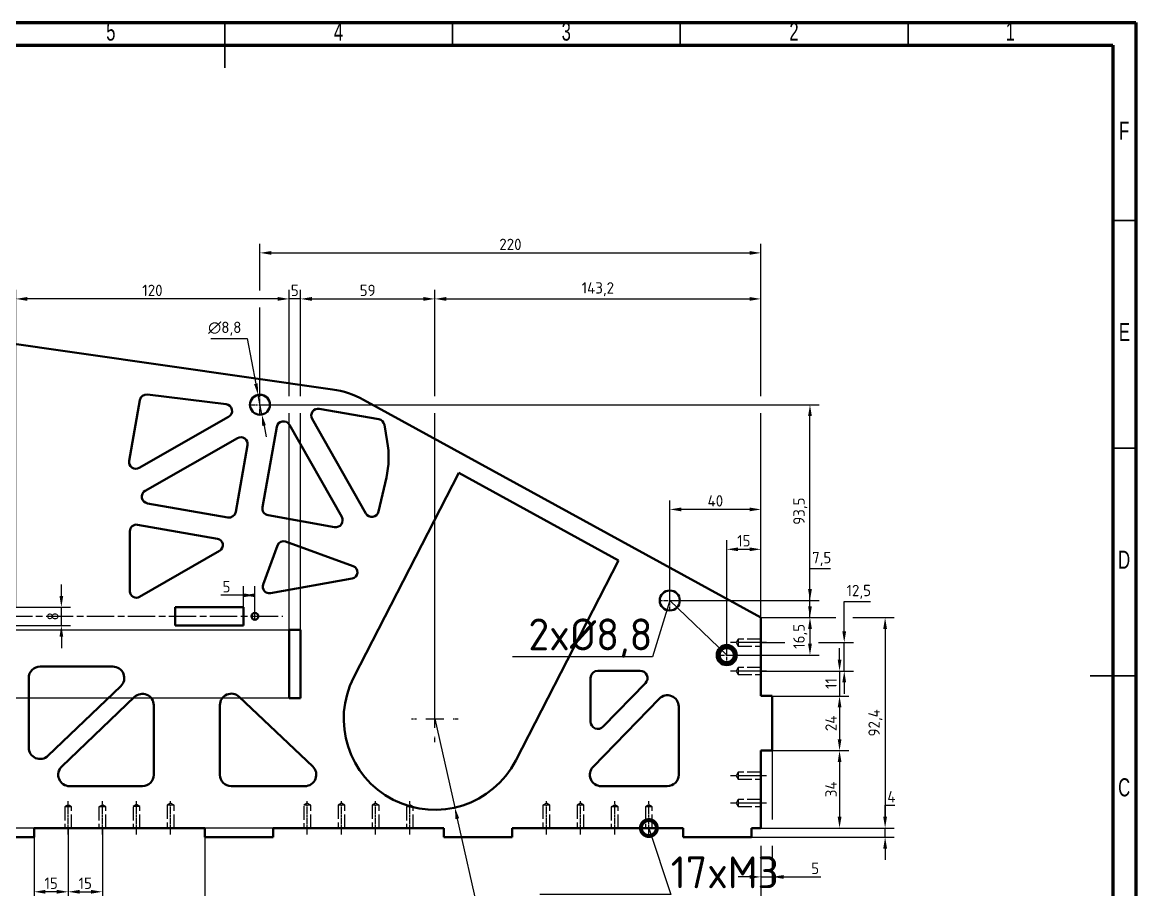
# Model space of a CAD drawing. Header units: millimetres. Extents: x -1615 to 4166, y 5 to 3174.
# Drawn here: x 1154.9 to 1399.4, y 101.5 to 292 of the extents above; entities that cross this region are included whole.
import ezdxf
from ezdxf import colors
from ezdxf.entities.mleader import LeaderData, LeaderLine
from ezdxf.math import Vec2, Vec3

# ---------------------------------------------------------------- set-up
doc = ezdxf.new("R2010")
doc.units = ezdxf.units.MM
doc.header["$LTSCALE"] = 0.25
doc.header["$PDSIZE"] = -1
for name, pattern in [('ACAD_ISO02W100', [15, 12, -3]), ('ACAD_ISO08W100', [36, 24, -3, 6, -3]), ('CENTER2', [1.125, 0.75, -0.125, 0.125, -0.125])]:
    doc.linetypes.add(name, pattern=pattern)
doc.layers.get('0').update_dxf_attribs({"lineweight": 50})
for name, color, linetype, lineweight in [('duong tam', 2, 'ACAD_ISO08W100', 25), ('kich thuoc', 1, 'Continuous', 25), ('Net dam', 7, 'Continuous', 50), ('netdut', 6, 'ACAD_ISO02W100', 25)]:
    doc.layers.add(name, color=color, linetype=linetype, lineweight=lineweight)
doc.styles.add('SLDTEXTSTYLE0', font='TXT', dxfattribs={"width": 0.686449})
doc.styles.get("Standard").update_dxf_attribs({"font": ''})
doc.styles.add('tieng viet', font='')
doc.styles.get('Standard').set_extended_font_data('TCVN 7284')
doc.styles.get('tieng viet').set_extended_font_data('TCVN 7284')
doc.dimstyles.new('Ratio 2', dxfattribs={"dimtxt": 2.5, "dimasz": 2.5, "dimexe": 2, "dimexo": 0, "dimtad": 1, "dimtoh": 1, "dimdec": 1, "dimlfac": 2, "dimzin": 9, "dimtxsty": 'Standard', "dimcen": 2.5, "dimazin": 2, "dimtfac": 1, "dimtdec": 1, "dimtmove": 0, "dimatfit": 3, "dimfxl": 1, "dimtzin": 1, "dimarcsym": 0})
doc.dimstyles.new('Ratio 2$3', dxfattribs={"dimtxt": 2.5, "dimasz": 2.5, "dimexe": 2, "dimexo": 0, "dimtad": 1, "dimtoh": 1, "dimdec": 1, "dimlfac": 2, "dimzin": 9, "dimtxsty": 'Standard', "dimcen": 2.5, "dimazin": 2, "dimtfac": 1, "dimtdec": 1, "dimtmove": 0, "dimatfit": 3, "dimfxl": 1, "dimtzin": 1, "dimarcsym": 0})

# ---------------------------------------------------------------- blocks, each defined once
blk = doc.blocks.new('*D146')
at = {"layer": 'Defpoints', "color": 0, "transparency": 16777216}
for p in [(1317.08, 115.04), (1074.55, 107.04), (1317.08, 82.04)]:
    blk.add_point(p, dxfattribs=at)
at = {"layer": 'kich thuoc', "color": 0, "lineweight": -2, "transparency": 16777216}
for p, q in [((1317.08, 111.17), (1317.08, 80.04)), ((1074.55, 107.04), (1074.55, 80.04)), ((1077.05, 82.04), (1314.58, 82.04))]:
    blk.add_line(p, q, dxfattribs=at)
at = {"layer": 'kich thuoc', "color": 0, "transparency": 16777216}
for points in [[(1077.05, 82.46), (1077.05, 81.63), (1074.55, 82.04)], [(1314.58, 82.46), (1314.58, 81.63), (1317.08, 82.04)]]:
    blk.add_solid(points, dxfattribs=at)
at = {"layer": 'kich thuoc', "color": 0, "transparency": 16777216, "insert": (1195.81, 84.17), "char_height": 2.5, "attachment_point": 5}
blk.add_mtext('485,1', dxfattribs=at)
blk = doc.blocks.new('*D151')
at = {"layer": 'Defpoints', "color": 0, "transparency": 16777216}
for p in [(1142.48, 113.54), (1157.48, 113.54), (1157.48, 92.25)]:
    blk.add_point(p, dxfattribs=at)
at = {"layer": 'kich thuoc', "color": 0, "lineweight": -2, "transparency": 16777216}
for p, q in [((1142.48, 113.54), (1142.48, 90.25)), ((1157.48, 113.54), (1157.48, 90.25)), ((1144.98, 92.25), (1154.98, 92.25))]:
    blk.add_line(p, q, dxfattribs=at)
at = {"layer": 'kich thuoc', "color": 0, "transparency": 16777216}
for points in [[(1144.98, 92.67), (1144.98, 91.84), (1142.48, 92.25)], [(1154.98, 92.67), (1154.98, 91.84), (1157.48, 92.25)]]:
    blk.add_solid(points, dxfattribs=at)
at = {"layer": 'kich thuoc', "color": 0, "transparency": 16777216, "insert": (1149.98, 94.13), "char_height": 2.5, "attachment_point": 5}
blk.add_mtext('30', dxfattribs=at)
blk = doc.blocks.new('*D152')
at = {"layer": 'Defpoints', "color": 0, "transparency": 16777216}
for p in [(1157.48, 113.54), (1194.98, 113.54), (1194.98, 92.25)]:
    blk.add_point(p, dxfattribs=at)
at = {"layer": 'kich thuoc', "color": 0, "lineweight": -2, "transparency": 16777216}
for p, q in [((1157.48, 113.54), (1157.48, 90.25)), ((1194.98, 113.54), (1194.98, 90.25)), ((1159.98, 92.25), (1192.48, 92.25))]:
    blk.add_line(p, q, dxfattribs=at)
at = {"layer": 'kich thuoc', "color": 0, "transparency": 16777216}
for points in [[(1159.98, 92.67), (1159.98, 91.84), (1157.48, 92.25)], [(1192.48, 92.67), (1192.48, 91.84), (1194.98, 92.25)]]:
    blk.add_solid(points, dxfattribs=at)
at = {"layer": 'kich thuoc', "color": 0, "transparency": 16777216, "insert": (1176.23, 94.13), "char_height": 2.5, "attachment_point": 5}
blk.add_mtext('75', dxfattribs=at)
blk = doc.blocks.new('*D153')
at = {"layer": 'Defpoints', "color": 0, "transparency": 16777216}
for p in [(1317.08, 161.26), (1317.08, 115.04), (1344.35, 115.04)]:
    blk.add_point(p, dxfattribs=at)
at = {"layer": 'kich thuoc', "color": 0, "lineweight": -2, "transparency": 16777216}
for p, q in [((1317.08, 161.26), (1333.5, 161.26)), ((1337.25, 161.26), (1346.35, 161.26)), ((1344.35, 158.76), (1344.35, 117.54)), ((1317.08, 115.04), (1346.35, 115.04))]:
    blk.add_line(p, q, dxfattribs=at)
at = {"layer": 'kich thuoc', "color": 0, "transparency": 16777216}
for points in [[(1343.94, 158.76), (1344.77, 158.76), (1344.35, 161.26)], [(1343.94, 117.54), (1344.77, 117.54), (1344.35, 115.04)]]:
    blk.add_solid(points, dxfattribs=at)
at = {"layer": 'kich thuoc', "color": 0, "transparency": 16777216, "insert": (1342.23, 138.15), "char_height": 2.5, "attachment_point": 5, "rotation": 90}
blk.add_mtext('92,4', dxfattribs=at)
blk = doc.blocks.new('*D154')
at = {"layer": 'Defpoints', "color": 0, "transparency": 16777216}
for p in [(1317.08, 132.04), (1317.08, 115.04), (1334.35, 115.04)]:
    blk.add_point(p, dxfattribs=at)
at = {"layer": 'kich thuoc', "color": 0, "lineweight": -2, "transparency": 16777216}
for p, q in [((1317.08, 132.04), (1336.35, 132.04)), ((1334.35, 129.54), (1334.35, 117.54)), ((1317.08, 115.04), (1336.35, 115.04))]:
    blk.add_line(p, q, dxfattribs=at)
at = {"layer": 'kich thuoc', "color": 0, "transparency": 16777216}
for points in [[(1333.94, 129.54), (1334.77, 129.54), (1334.35, 132.04)], [(1333.94, 117.54), (1334.77, 117.54), (1334.35, 115.04)]]:
    blk.add_solid(points, dxfattribs=at)
at = {"layer": 'kich thuoc', "color": 0, "transparency": 16777216, "insert": (1332.48, 123.54), "char_height": 2.5, "attachment_point": 5, "rotation": 90}
blk.add_mtext('34', dxfattribs=at)
blk = doc.blocks.new('*D155')
at = {"layer": 'Defpoints', "color": 0, "transparency": 16777216}
for p in [(1319.58, 144.04), (1319.58, 132.04), (1334.35, 132.04)]:
    blk.add_point(p, dxfattribs=at)
at = {"layer": 'kich thuoc', "color": 0, "lineweight": -2, "transparency": 16777216}
for p, q in [((1319.58, 144.04), (1336.35, 144.04)), ((1334.35, 141.54), (1334.35, 134.54)), ((1319.58, 132.04), (1336.35, 132.04))]:
    blk.add_line(p, q, dxfattribs=at)
at = {"layer": 'kich thuoc', "color": 0, "transparency": 16777216}
for points in [[(1333.94, 141.54), (1334.77, 141.54), (1334.35, 144.04)], [(1333.94, 134.54), (1334.77, 134.54), (1334.35, 132.04)]]:
    blk.add_solid(points, dxfattribs=at)
at = {"layer": 'kich thuoc', "color": 0, "transparency": 16777216, "insert": (1332.48, 138.04), "char_height": 2.5, "attachment_point": 5, "rotation": 90}
blk.add_mtext('24', dxfattribs=at)
blk = doc.blocks.new('*D162')
at = {"layer": 'Defpoints', "color": 0, "transparency": 16777216}
for p in [(1245.48, 139.04), (1249.88, 119.53)]:
    blk.add_point(p, dxfattribs=at)
at = {"layer": 'kich thuoc', "color": 0, "lineweight": -2, "transparency": 16777216}
for p, q in [((1245.48, 139.04), (1249.88, 119.53)), ((1256.36, 90.79), (1250.43, 117.1)), ((1263.28, 90.79), (1256.36, 90.79))]:
    blk.add_line(p, q, dxfattribs=at)
at = {"layer": 'kich thuoc', "color": 0, "transparency": 16777216}
blk.add_solid([(1250.83, 117.19), (1250.02, 117), (1249.88, 119.53)], dxfattribs=at)
at = {"layer": 'kich thuoc', "color": 0, "transparency": 16777216, "insert": (1260.66, 92.67), "char_height": 2.5, "attachment_point": 5}
blk.add_mtext('R40', dxfattribs=at)
blk = doc.blocks.new('*D163')
at = {"layer": 'Defpoints', "color": 0, "transparency": 16777216}
for p in [(1317.08, 231.26), (1317.08, 161.26), (1245.48, 139.04)]:
    blk.add_point(p, dxfattribs=at)
at = {"layer": 'kich thuoc', "color": 0, "lineweight": -2, "transparency": 16777216}
for p, q in [((1245.48, 209.9), (1245.48, 233.26)), ((1317.08, 209.9), (1317.08, 233.26)), ((1247.98, 231.26), (1314.58, 231.26)), ((1245.48, 139.04), (1245.48, 206.15)), ((1317.08, 163.14), (1317.08, 206.15))]:
    blk.add_line(p, q, dxfattribs=at)
at = {"layer": 'kich thuoc', "color": 0, "transparency": 16777216}
for points in [[(1247.98, 231.68), (1247.98, 230.85), (1245.48, 231.26)], [(1314.58, 231.68), (1314.58, 230.85), (1317.08, 231.26)]]:
    blk.add_solid(points, dxfattribs=at)
at = {"layer": 'kich thuoc', "color": 0, "transparency": 16777216, "insert": (1281.28, 233.39), "char_height": 2.5, "attachment_point": 5}
blk.add_mtext('143,2', dxfattribs=at)
blk = doc.blocks.new('*D164')
at = {"layer": 'Defpoints', "color": 0, "transparency": 16777216}
for p in [(1245.48, 231.26), (1215.98, 158.54), (1245.48, 139.04)]:
    blk.add_point(p, dxfattribs=at)
at = {"layer": 'kich thuoc', "color": 0, "lineweight": -2, "transparency": 16777216}
for p, q in [((1215.98, 209.9), (1215.98, 233.26)), ((1245.48, 209.9), (1245.48, 233.26)), ((1218.48, 231.26), (1242.98, 231.26)), ((1215.98, 158.54), (1215.98, 206.15)), ((1245.48, 139.04), (1245.48, 206.15))]:
    blk.add_line(p, q, dxfattribs=at)
at = {"layer": 'kich thuoc', "color": 0, "transparency": 16777216}
for points in [[(1218.48, 231.68), (1218.48, 230.85), (1215.98, 231.26)], [(1242.98, 231.68), (1242.98, 230.85), (1245.48, 231.26)]]:
    blk.add_solid(points, dxfattribs=at)
at = {"layer": 'kich thuoc', "color": 0, "transparency": 16777216, "insert": (1230.73, 233.14), "char_height": 2.5, "attachment_point": 5}
blk.add_mtext('59', dxfattribs=at)
blk = doc.blocks.new('*D165')
at = {"layer": 'Defpoints', "color": 0, "transparency": 16777216}
for p in [(1213.48, 231.26), (1213.48, 158.54), (1215.98, 158.54)]:
    blk.add_point(p, dxfattribs=at)
at = {"layer": 'kich thuoc', "color": 0, "lineweight": -2, "transparency": 16777216}
for p, q in [((1213.48, 209.9), (1213.48, 233.26)), ((1215.98, 209.9), (1215.98, 233.26)), ((1210.98, 231.26), (1208.48, 231.26)), ((1215.98, 231.26), (1213.48, 231.26)), ((1218.48, 231.26), (1220.98, 231.26)), ((1213.48, 158.54), (1213.48, 206.15)), ((1215.98, 158.54), (1215.98, 206.15))]:
    blk.add_line(p, q, dxfattribs=at)
at = {"layer": 'kich thuoc', "color": 0, "transparency": 16777216}
for points in [[(1210.98, 231.68), (1210.98, 230.85), (1213.48, 231.26)], [(1218.48, 231.68), (1218.48, 230.85), (1215.98, 231.26)]]:
    blk.add_solid(points, dxfattribs=at)
at = {"layer": 'kich thuoc', "color": 0, "transparency": 16777216, "insert": (1214.73, 233.14), "char_height": 2.5, "attachment_point": 5}
blk.add_mtext('5', dxfattribs=at)
blk = doc.blocks.new('*D170')
at = {"layer": 'Defpoints', "color": 0, "transparency": 16777216}
for p in [(1153.48, 231.26), (1153.48, 163.54), (1213.48, 158.54)]:
    blk.add_point(p, dxfattribs=at)
at = {"layer": 'kich thuoc', "color": 0, "lineweight": -2, "transparency": 16777216}
for p, q in [((1153.48, 163.54), (1153.48, 233.26)), ((1213.48, 209.9), (1213.48, 233.26)), ((1210.98, 231.26), (1155.98, 231.26)), ((1213.48, 158.54), (1213.48, 206.15))]:
    blk.add_line(p, q, dxfattribs=at)
at = {"layer": 'kich thuoc', "color": 0, "transparency": 16777216}
for points in [[(1155.98, 231.68), (1155.98, 230.85), (1153.48, 231.26)], [(1210.98, 231.68), (1210.98, 230.85), (1213.48, 231.26)]]:
    blk.add_solid(points, dxfattribs=at)
at = {"layer": 'kich thuoc', "color": 0, "transparency": 16777216, "insert": (1183.48, 233.14), "char_height": 2.5, "attachment_point": 5}
blk.add_mtext('120', dxfattribs=at)
blk = doc.blocks.new('*D173')
at = {"layer": 'Defpoints', "color": 0, "transparency": 16777216}
for p in [(1157.48, 115.04), (1164.98, 115.04), (1157.48, 101.04)]:
    blk.add_point(p, dxfattribs=at)
at = {"layer": 'kich thuoc', "color": 0, "lineweight": -2, "transparency": 16777216}
for p, q in [((1157.48, 115.04), (1157.48, 99.04)), ((1164.98, 115.04), (1164.98, 99.04)), ((1162.48, 101.04), (1159.98, 101.04))]:
    blk.add_line(p, q, dxfattribs=at)
at = {"layer": 'kich thuoc', "color": 0, "transparency": 16777216}
for points in [[(1159.98, 101.46), (1159.98, 100.63), (1157.48, 101.04)], [(1162.48, 101.46), (1162.48, 100.63), (1164.98, 101.04)]]:
    blk.add_solid(points, dxfattribs=at)
at = {"layer": 'kich thuoc', "color": 0, "transparency": 16777216, "insert": (1161.23, 102.92), "char_height": 2.5, "attachment_point": 5}
blk.add_mtext('15', dxfattribs=at)
blk = doc.blocks.new('*D174')
at = {"layer": 'Defpoints', "color": 0, "transparency": 16777216}
for p in [(1164.98, 115.04), (1172.48, 115.04), (1172.48, 101.04)]:
    blk.add_point(p, dxfattribs=at)
at = {"layer": 'kich thuoc', "color": 0, "lineweight": -2, "transparency": 16777216}
for p, q in [((1164.98, 115.04), (1164.98, 99.04)), ((1172.48, 115.04), (1172.48, 99.04)), ((1167.48, 101.04), (1169.98, 101.04))]:
    blk.add_line(p, q, dxfattribs=at)
at = {"layer": 'kich thuoc', "color": 0, "transparency": 16777216}
for points in [[(1167.48, 101.46), (1167.48, 100.63), (1164.98, 101.04)], [(1169.98, 101.46), (1169.98, 100.63), (1172.48, 101.04)]]:
    blk.add_solid(points, dxfattribs=at)
at = {"layer": 'kich thuoc', "color": 0, "transparency": 16777216, "insert": (1168.73, 102.92), "char_height": 2.5, "attachment_point": 5}
blk.add_mtext('15', dxfattribs=at)
blk = doc.blocks.new('*D175')
at = {"layer": 'Defpoints', "color": 0, "transparency": 16777216}
for p in [(1317.08, 149.53), (1319.58, 144.04), (1334.35, 144.04)]:
    blk.add_point(p, dxfattribs=at)
at = {"layer": 'kich thuoc', "color": 0, "lineweight": -2, "transparency": 16777216}
for p, q in [((1334.35, 152.03), (1334.35, 154.53)), ((1317.08, 149.53), (1336.35, 149.53)), ((1334.35, 149.53), (1334.35, 144.04)), ((1319.58, 144.04), (1336.35, 144.04)), ((1334.35, 141.54), (1334.35, 139.04))]:
    blk.add_line(p, q, dxfattribs=at)
at = {"layer": 'kich thuoc', "color": 0, "transparency": 16777216}
for points in [[(1333.94, 152.03), (1334.77, 152.03), (1334.35, 149.53)], [(1333.94, 141.54), (1334.77, 141.54), (1334.35, 144.04)]]:
    blk.add_solid(points, dxfattribs=at)
at = {"layer": 'kich thuoc', "color": 0, "transparency": 16777216, "insert": (1332.48, 146.79), "char_height": 2.5, "attachment_point": 5, "rotation": 90}
blk.add_mtext('11', dxfattribs=at)
blk = doc.blocks.new('*D176')
at = {"layer": 'Defpoints', "color": 0, "transparency": 16777216}
for p in [(1317.08, 155.76), (1335.38, 155.76), (1317.08, 149.53)]:
    blk.add_point(p, dxfattribs=at)
at = {"layer": 'kich thuoc', "color": 0, "lineweight": -2, "transparency": 16777216}
for p, q in [((1335.38, 158.26), (1335.38, 164.8)), ((1335.38, 164.8), (1341.13, 164.8)), ((1317.08, 155.76), (1322.35, 155.76)), ((1329.73, 155.76), (1337.38, 155.76)), ((1335.38, 149.53), (1335.38, 155.76)), ((1317.08, 149.53), (1337.38, 149.53)), ((1335.38, 147.03), (1335.38, 144.53))]:
    blk.add_line(p, q, dxfattribs=at)
at = {"layer": 'kich thuoc', "color": 0, "transparency": 16777216}
for points in [[(1334.96, 158.26), (1335.79, 158.26), (1335.38, 155.76)], [(1334.96, 147.03), (1335.79, 147.03), (1335.38, 149.53)]]:
    blk.add_solid(points, dxfattribs=at)
at = {"layer": 'kich thuoc', "color": 0, "transparency": 16777216, "insert": (1338.57, 166.92), "char_height": 2.5, "attachment_point": 5}
blk.add_mtext('12,5', dxfattribs=at)
blk = doc.blocks.new('*D178')
at = {"layer": 'Defpoints', "color": 0, "transparency": 16777216}
for p in [(1213.48, 143.54), (1064.97, 115.04), (1213.48, 115.04)]:
    blk.add_point(p, dxfattribs=at)
at = {"layer": 'kich thuoc', "color": 0, "lineweight": -2, "transparency": 16777216}
for p, q in [((1213.48, 143.54), (1062.97, 143.54)), ((1064.97, 141.04), (1064.97, 117.54)), ((1099.35, 115.04), (1062.97, 115.04)), ((1213.48, 115.04), (1103.1, 115.04))]:
    blk.add_line(p, q, dxfattribs=at)
at = {"layer": 'kich thuoc', "color": 0, "transparency": 16777216}
for points in [[(1064.55, 141.04), (1065.38, 141.04), (1064.97, 143.54)], [(1064.55, 117.54), (1065.38, 117.54), (1064.97, 115.04)]]:
    blk.add_solid(points, dxfattribs=at)
at = {"layer": 'kich thuoc', "color": 0, "transparency": 16777216, "insert": (1063.09, 129.29), "char_height": 2.5, "attachment_point": 5, "rotation": 90}
blk.add_mtext('57', dxfattribs=at)
blk = doc.blocks.new('*D179')
at = {"layer": 'Defpoints', "color": 0, "transparency": 16777216}
for p in [(1213.48, 158.54), (1064.97, 143.54), (1213.48, 143.54)]:
    blk.add_point(p, dxfattribs=at)
at = {"layer": 'kich thuoc', "color": 0, "lineweight": -2, "transparency": 16777216}
for p, q in [((1084.29, 158.54), (1062.97, 158.54)), ((1213.48, 158.54), (1091.17, 158.54)), ((1064.97, 156.04), (1064.97, 146.04)), ((1213.48, 143.54), (1062.97, 143.54))]:
    blk.add_line(p, q, dxfattribs=at)
at = {"layer": 'kich thuoc', "color": 0, "transparency": 16777216}
for points in [[(1064.55, 156.04), (1065.38, 156.04), (1064.97, 158.54)], [(1064.55, 146.04), (1065.38, 146.04), (1064.97, 143.54)]]:
    blk.add_solid(points, dxfattribs=at)
at = {"layer": 'kich thuoc', "color": 0, "transparency": 16777216, "insert": (1063.09, 151.04), "char_height": 2.5, "attachment_point": 5, "rotation": 90}
blk.add_mtext('30', dxfattribs=at)
blk = doc.blocks.new('*U292')
at = {"layer": 'duong tam', "color": 0, "linetype": 'CENTER2', "transparency": 16777216}
for p, q in [((-0.87, 0), (-0.15, 0)), ((0, 0.15), (0, 0.87)), ((0.15, 0), (0.87, 0)), ((0, -0.87), (0, -0.15))]:
    blk.add_line(p, q, dxfattribs=at)
at = {"layer": 'duong tam', "color": 0, "linetype": 'Continuous', "transparency": 16777216}
for p, q in [((-0.075, 0), (0.075, 0)), ((0, -0.075), (0, 0.075))]:
    blk.add_line(p, q, dxfattribs=at)
blk = doc.blocks.new('_DotSmall')
at = {"color": 0, "linetype": 'ByBlock', "const_width": 0.5}
blk.add_lwpolyline([(-0.0625, 0, 1), (0.0625, 0, 1)], format="xyb", close=True, dxfattribs=at)
blk = doc.blocks.new('*D365')
at = {"layer": 'Defpoints', "color": 0, "transparency": 16777216}
for p in [(1317.08, 115.04), (1344.35, 115.04), (1314.98, 113.04)]:
    blk.add_point(p, dxfattribs=at)
at = {"layer": 'kich thuoc', "color": 0, "lineweight": -2, "transparency": 16777216}
for p, q in [((1344.35, 117.54), (1344.35, 120.04)), ((1344.35, 120.04), (1346.48, 120.04)), ((1317.08, 115.04), (1346.35, 115.04)), ((1344.35, 113.04), (1344.35, 115.04)), ((1314.98, 113.04), (1346.35, 113.04)), ((1344.35, 110.54), (1344.35, 108.04))]:
    blk.add_line(p, q, dxfattribs=at)
at = {"layer": 'kich thuoc', "color": 0, "transparency": 16777216}
for points in [[(1343.94, 117.54), (1344.77, 117.54), (1344.35, 115.04)], [(1343.94, 110.54), (1344.77, 110.54), (1344.35, 113.04)]]:
    blk.add_solid(points, dxfattribs=at)
at = {"layer": 'kich thuoc', "color": 0, "transparency": 16777216, "insert": (1345.73, 121.92), "char_height": 2.5, "attachment_point": 5}
blk.add_mtext('4', dxfattribs=at)
blk = doc.blocks.new('*D633')
at = {"layer": 'Defpoints', "color": 0, "transparency": 16777216}
for p in [(1317.08, 132.04), (1319.58, 132.04), (1317.08, 104.31)]:
    blk.add_point(p, dxfattribs=at)
at = {"layer": 'kich thuoc', "color": 0, "lineweight": -2, "transparency": 16777216}
for p, q in [((1317.08, 132.04), (1317.08, 116.92)), ((1319.58, 132.04), (1319.58, 116.92)), ((1317.08, 111.17), (1317.08, 102.31)), ((1319.58, 111.17), (1319.58, 102.31)), ((1314.58, 104.31), (1312.08, 104.31)), ((1317.08, 104.31), (1319.58, 104.31)), ((1322.08, 104.31), (1330.24, 104.31))]:
    blk.add_line(p, q, dxfattribs=at)
at = {"layer": 'kich thuoc', "color": 0, "transparency": 16777216}
for points in [[(1314.58, 104.72), (1314.58, 103.89), (1317.08, 104.31)], [(1322.08, 104.72), (1322.08, 103.89), (1319.58, 104.31)]]:
    blk.add_solid(points, dxfattribs=at)
at = {"layer": 'kich thuoc', "color": 0, "transparency": 16777216, "insert": (1328.99, 106.18), "char_height": 2.5, "attachment_point": 5}
blk.add_mtext('5', dxfattribs=at)
blk = doc.blocks.new('*D652')
at = {"layer": 'Defpoints', "color": 0, "transparency": 16777216}
for p in [(1206.67, 210.18), (1207.51, 205.86)]:
    blk.add_point(p, dxfattribs=at)
at = {"layer": 'kich thuoc', "color": 0, "lineweight": -2, "transparency": 16777216}
for p, q in [((1196.29, 222.6), (1204.26, 222.6)), ((1204.26, 222.6), (1206.19, 212.64)), ((1207.51, 205.86), (1206.67, 210.18)), ((1207.99, 203.41), (1208.46, 200.96))]:
    blk.add_line(p, q, dxfattribs=at)
at = {"layer": 'kich thuoc', "color": 0, "transparency": 16777216}
for points in [[(1206.6, 212.72), (1205.79, 212.56), (1206.67, 210.18)], [(1208.39, 203.49), (1207.58, 203.33), (1207.51, 205.86)]]:
    blk.add_solid(points, dxfattribs=at)
at = {"layer": 'kich thuoc', "color": 0, "transparency": 16777216, "insert": (1199.35, 224.72), "char_height": 2.5, "attachment_point": 5}
blk.add_mtext('∅8,8', dxfattribs=at)
blk = doc.blocks.new('*U653')
at = {"layer": 'duong tam', "color": 0, "linetype": 'CENTER2', "transparency": 16777216}
for p, q in [((-2.32, 0), (-0.44, 0)), ((0, 0.44), (0, 2.32)), ((0.44, 0), (2.32, 0)), ((0, -2.32), (0, -0.44))]:
    blk.add_line(p, q, dxfattribs=at)
at = {"layer": 'duong tam', "color": 0, "linetype": 'Continuous', "transparency": 16777216}
for p, q in [((-0.22, 0), (0.22, 0)), ((0, -0.22), (0, 0.22))]:
    blk.add_line(p, q, dxfattribs=at)
blk = doc.blocks.new('*U654')
at = {"layer": 'duong tam', "color": 0, "linetype": 'CENTER2', "transparency": 16777216}
for p, q in [((-2.32, 0), (-0.44, 0)), ((0, 0.44), (0, 2.32)), ((0.44, 0), (2.32, 0)), ((0, -2.32), (0, -0.44))]:
    blk.add_line(p, q, dxfattribs=at)
at = {"layer": 'duong tam', "color": 0, "linetype": 'Continuous', "transparency": 16777216}
for p, q in [((-0.22, 0), (0.22, 0)), ((0, -0.22), (0, 0.22))]:
    blk.add_line(p, q, dxfattribs=at)
blk = doc.blocks.new('*U655')
at = {"layer": 'duong tam', "color": 0, "linetype": 'CENTER2', "transparency": 16777216}
for p, q in [((-2.32, 0), (-0.44, 0)), ((0, 0.44), (0, 2.32)), ((0.44, 0), (2.32, 0)), ((0, -2.32), (0, -0.44))]:
    blk.add_line(p, q, dxfattribs=at)
at = {"layer": 'duong tam', "color": 0, "linetype": 'Continuous', "transparency": 16777216}
for p, q in [((-0.22, 0), (0.22, 0)), ((0, -0.22), (0, 0.22))]:
    blk.add_line(p, q, dxfattribs=at)
blk = doc.blocks.new('*D656')
at = {"layer": 'Defpoints', "color": 0, "transparency": 16777216}
for p in [(1317.08, 176.26), (1317.08, 161.26), (1309.58, 153.02)]:
    blk.add_point(p, dxfattribs=at)
at = {"layer": 'kich thuoc', "color": 0, "lineweight": -2, "transparency": 16777216}
for p, q in [((1309.58, 153.02), (1309.58, 178.26)), ((1312.08, 176.26), (1314.58, 176.26)), ((1317.08, 161.26), (1317.08, 178.26))]:
    blk.add_line(p, q, dxfattribs=at)
at = {"layer": 'kich thuoc', "color": 0, "transparency": 16777216}
for points in [[(1312.08, 176.68), (1312.08, 175.85), (1309.58, 176.26)], [(1314.58, 176.68), (1314.58, 175.85), (1317.08, 176.26)]]:
    blk.add_solid(points, dxfattribs=at)
at = {"layer": 'kich thuoc', "color": 0, "transparency": 16777216, "insert": (1313.33, 178.14), "char_height": 2.5, "attachment_point": 5}
blk.add_mtext('15', dxfattribs=at)
blk = doc.blocks.new('*D657')
at = {"layer": 'Defpoints', "color": 0, "transparency": 16777216}
for p in [(1297.08, 185.02), (1297.08, 165.02), (1317.08, 161.26)]:
    blk.add_point(p, dxfattribs=at)
at = {"layer": 'kich thuoc', "color": 0, "lineweight": -2, "transparency": 16777216}
for p, q in [((1297.08, 165.02), (1297.08, 187.02)), ((1317.08, 161.26), (1317.08, 187.02)), ((1314.58, 185.02), (1299.58, 185.02))]:
    blk.add_line(p, q, dxfattribs=at)
at = {"layer": 'kich thuoc', "color": 0, "transparency": 16777216}
for points in [[(1299.58, 185.44), (1299.58, 184.61), (1297.08, 185.02)], [(1314.58, 185.44), (1314.58, 184.61), (1317.08, 185.02)]]:
    blk.add_solid(points, dxfattribs=at)
at = {"layer": 'kich thuoc', "color": 0, "transparency": 16777216, "insert": (1307.08, 186.9), "char_height": 2.5, "attachment_point": 5}
blk.add_mtext('40', dxfattribs=at)
blk = doc.blocks.new('*D661')
at = {"layer": 'Defpoints', "color": 0, "transparency": 16777216}
for p in [(1153.48, 163.54), (1163.48, 163.54), (1153.48, 159.54)]:
    blk.add_point(p, dxfattribs=at)
at = {"layer": 'kich thuoc', "color": 0, "lineweight": -2, "transparency": 16777216}
for p, q in [((1163.48, 166.04), (1163.48, 168.54)), ((1153.48, 163.54), (1165.48, 163.54)), ((1163.48, 159.54), (1163.48, 163.54)), ((1153.48, 159.54), (1165.48, 159.54)), ((1163.48, 157.04), (1163.48, 154.54))]:
    blk.add_line(p, q, dxfattribs=at)
at = {"layer": 'kich thuoc', "color": 0, "transparency": 16777216}
for points in [[(1163.06, 166.04), (1163.89, 166.04), (1163.48, 163.54)], [(1163.06, 157.04), (1163.89, 157.04), (1163.48, 159.54)]]:
    blk.add_solid(points, dxfattribs=at)
at = {"layer": 'kich thuoc', "color": 0, "transparency": 16777216, "insert": (1161.6, 161.54), "char_height": 2.5, "attachment_point": 5, "rotation": 90}
blk.add_mtext('8', dxfattribs=at)
blk = doc.blocks.new('*D665')
at = {"layer": 'Defpoints', "color": 0, "transparency": 16777216}
for p in [(1317.08, 161.26), (1309.58, 153.02), (1327.85, 153.02)]:
    blk.add_point(p, dxfattribs=at)
at = {"layer": 'kich thuoc', "color": 0, "lineweight": -2, "transparency": 16777216}
for p, q in [((1317.08, 161.26), (1329.85, 161.26)), ((1327.85, 158.76), (1327.85, 155.52)), ((1309.58, 153.02), (1329.85, 153.02))]:
    blk.add_line(p, q, dxfattribs=at)
at = {"layer": 'kich thuoc', "color": 0, "transparency": 16777216}
for points in [[(1327.44, 158.76), (1328.27, 158.76), (1327.85, 161.26)], [(1327.44, 155.52), (1328.27, 155.52), (1327.85, 153.02)]]:
    blk.add_solid(points, dxfattribs=at)
at = {"layer": 'kich thuoc', "color": 0, "transparency": 16777216, "insert": (1325.73, 157.14), "char_height": 2.5, "attachment_point": 5, "rotation": 90}
blk.add_mtext('16,5', dxfattribs=at)
blk = doc.blocks.new('*D666')
at = {"layer": 'Defpoints', "color": 0, "transparency": 16777216}
for p in [(1297.08, 165.02), (1317.08, 161.26), (1327.85, 161.26)]:
    blk.add_point(p, dxfattribs=at)
at = {"layer": 'kich thuoc', "color": 0, "lineweight": -2, "transparency": 16777216}
for p, q in [((1327.85, 167.52), (1327.85, 172.02)), ((1327.85, 172.02), (1332.35, 172.02)), ((1297.08, 165.02), (1329.85, 165.02)), ((1327.85, 161.26), (1327.85, 165.02)), ((1317.08, 161.26), (1329.85, 161.26)), ((1327.85, 158.76), (1327.85, 156.26))]:
    blk.add_line(p, q, dxfattribs=at)
at = {"layer": 'kich thuoc', "color": 0, "transparency": 16777216}
for points in [[(1327.44, 167.52), (1328.27, 167.52), (1327.85, 165.02)], [(1327.44, 158.76), (1328.27, 158.76), (1327.85, 161.26)]]:
    blk.add_solid(points, dxfattribs=at)
at = {"layer": 'kich thuoc', "color": 0, "transparency": 16777216, "insert": (1330.42, 174.15), "char_height": 2.5, "attachment_point": 5}
blk.add_mtext('7,5', dxfattribs=at)
blk = doc.blocks.new('*D667')
at = {"layer": 'Defpoints', "color": 0, "transparency": 16777216}
for p in [(1317.08, 241.37), (1207.09, 208.02), (1317.08, 161.26)]:
    blk.add_point(p, dxfattribs=at)
at = {"layer": 'kich thuoc', "color": 0, "lineweight": -2, "transparency": 16777216}
for p, q in [((1207.09, 233.14), (1207.09, 243.37)), ((1317.08, 209.9), (1317.08, 243.37)), ((1209.59, 241.37), (1314.58, 241.37)), ((1207.09, 209.9), (1207.09, 229.39)), ((1317.08, 163.14), (1317.08, 206.15))]:
    blk.add_line(p, q, dxfattribs=at)
at = {"layer": 'kich thuoc', "color": 0, "transparency": 16777216}
for points in [[(1209.59, 241.78), (1209.59, 240.95), (1207.09, 241.37)], [(1314.58, 241.78), (1314.58, 240.95), (1317.08, 241.37)]]:
    blk.add_solid(points, dxfattribs=at)
at = {"layer": 'kich thuoc', "color": 0, "transparency": 16777216, "insert": (1262.08, 243.24), "char_height": 2.5, "attachment_point": 5}
blk.add_mtext('220', dxfattribs=at)
blk = doc.blocks.new('*D668')
at = {"layer": 'Defpoints', "color": 0, "transparency": 16777216}
for p in [(1203.48, 166.17), (1203.48, 163.54), (1205.98, 161.54)]:
    blk.add_point(p, dxfattribs=at)
at = {"layer": 'kich thuoc', "color": 0, "lineweight": -2, "transparency": 16777216}
for p, q in [((1203.48, 163.54), (1203.48, 168.17)), ((1205.98, 161.54), (1205.98, 168.17)), ((1203.48, 166.17), (1198.48, 166.17)), ((1203.48, 166.17), (1205.98, 166.17))]:
    blk.add_line(p, q, dxfattribs=at)
at = {"layer": 'kich thuoc', "color": 0, "transparency": 16777216}
for points in [[(1203.48, 166.58), (1203.48, 165.75), (1205.98, 166.17)], [(1205.98, 166.58), (1205.98, 165.75), (1203.48, 166.17)]]:
    blk.add_solid(points, dxfattribs=at)
at = {"layer": 'kich thuoc', "color": 0, "transparency": 16777216, "insert": (1199.73, 168.04), "char_height": 2.5, "attachment_point": 5}
blk.add_mtext('5', dxfattribs=at)
blk = doc.blocks.new('*U1068')
at = {"layer": 'duong tam', "color": 0, "linetype": 'CENTER2', "transparency": 16777216}
for p, q in [((0, 4), (0, 5.12)), ((-5.12, 0), (-4, 0)), ((4, 0), (5.12, 0)), ((0, -5.12), (0, -4))]:
    blk.add_line(p, q, dxfattribs=at)
at = {"layer": 'duong tam', "color": 0, "linetype": 'Continuous', "transparency": 16777216}
for p, q in [((-2, 0), (2, 0)), ((0, -2), (0, 2))]:
    blk.add_line(p, q, dxfattribs=at)
blk = doc.blocks.new('*D1069')
at = {"layer": 'Defpoints', "color": 0, "transparency": 16777216}
for p in [(1207.09, 208.02), (1327.85, 208.02), (1317.08, 161.26)]:
    blk.add_point(p, dxfattribs=at)
at = {"layer": 'kich thuoc', "color": 0, "lineweight": -2, "transparency": 16777216}
for p, q in [((1207.09, 208.02), (1329.85, 208.02)), ((1327.85, 163.76), (1327.85, 205.52)), ((1317.08, 161.26), (1329.85, 161.26))]:
    blk.add_line(p, q, dxfattribs=at)
at = {"layer": 'kich thuoc', "color": 0, "transparency": 16777216}
for points in [[(1327.44, 205.52), (1328.27, 205.52), (1327.85, 208.02)], [(1327.44, 163.76), (1328.27, 163.76), (1327.85, 161.26)]]:
    blk.add_solid(points, dxfattribs=at)
at = {"layer": 'kich thuoc', "color": 0, "transparency": 16777216, "insert": (1325.73, 184.64), "char_height": 2.5, "attachment_point": 5, "rotation": 90}
blk.add_mtext('93,5', dxfattribs=at)

msp = doc.modelspace()

# ---------------------------------------------------------------- linework, layer by layer
at = {"color": 7, "linetype": 'Continuous', "lineweight": 70}
for p, q in [((999.379, 292), (1399.379, 292)), ((1399.379, 292), (1399.379, 5)), ((1004.379, 287), (1394.379, 287)), ((1394.379, 287), (1394.379, 10))]:
    msp.add_line(p, q, dxfattribs=at)
at = {"color": 7, "linetype": 'Continuous', "lineweight": 35}
for p, q in [((1199.379, 292), (1199.379, 282)), ((1199.379, 287), (1199.379, 292)), ((1249.379, 287), (1249.379, 292)), ((1299.379, 287), (1299.379, 292)), ((1349.379, 287), (1349.379, 292)), ((1394.379, 248.5), (1399.379, 248.5)), ((1394.379, 198.5), (1399.379, 198.5)), ((1399.379, 148.5), (1389.379, 148.5)), ((1394.379, 148.5), (1399.379, 148.5))]:
    msp.add_line(p, q, dxfattribs=at)
for p, q in [((1223.016, 211.388), (1131.016, 224.566)), ((1199.648, 208.134), (1182.364, 210.267)), ((1180.703, 209.037), (1178.367, 195.707)), ((1317.078, 161.262), (1229.797, 209.126)), ((1233.18, 204.822), (1220.122, 207.138)), ((1180.588, 194.145), (1200.208, 205.342)), ((1210.768, 203.133), (1207.637, 185.486)), ((1225.045, 183.37), (1213.549, 203.611)), ((1218.556, 204.92), (1230.357, 184.142)), ((1235.038, 199.961), (1234.395, 203.605)), ((1202.124, 200.679), (1181.907, 189.141)), ((1201.781, 184.486), (1204.345, 199.118)), ((1250.737, 193.08), (1227.686, 148.179)), ((1233.123, 184.547), (1234.836, 192.018)), ((1250.737, 193.08), (1285.823, 173.84)), ((1182.392, 186.361), (1200.045, 183.267)), ((1208.852, 183.747), (1223.478, 181.152)), ((1197.773, 178.589), (1180.202, 181.668)), ((1178.536, 180.269), (1178.536, 167.028)), ((1210.909, 177.115), (1207.786, 168.535)), ((1227.566, 172.565), (1212.73, 177.965)), ((1180.669, 165.798), (1198.239, 175.96)), ((1285.823, 173.84), (1263.27, 129.91)), ((1209.369, 166.65), (1227.328, 169.831)), ((1203.478, 163.545), (1203.128, 163.545)), ((1203.478, 159.545), (1203.478, 163.545)), ((1188.478, 159.545), (1203.478, 159.545)), ((1317.078, 144.045), (1317.078, 161.262)), ((1215.978, 158.545), (1213.478, 158.545)), ((1213.478, 158.545), (1213.478, 143.545)), ((1215.978, 143.545), (1215.978, 158.545)), ((1174.795, 150.496), (1158.815, 150.496)), ((1290.57, 149.596), (1281.287, 149.596)), ((1156.315, 147.996), (1156.315, 132.719)), ((1279.687, 147.996), (1279.687, 138.424)), ((1282.436, 137.31), (1291.719, 146.882)), ((1160.543, 130.912), (1176.522, 146.189)), ((1179.546, 143.829), (1163.566, 128.553)), ((1183.774, 126.746), (1183.774, 142.022)), ((1198.29, 142.058), (1198.29, 126.746)), ((1218.673, 128.561), (1202.51, 143.873)), ((1213.478, 143.545), (1215.978, 143.545)), ((1294.729, 143.442), (1280.224, 128.486)), ((1319.578, 144.045), (1317.078, 144.045)), ((1319.578, 132.045), (1319.578, 144.045)), ((1299.024, 126.746), (1299.024, 141.702)), ((1317.078, 132.045), (1319.578, 132.045)), ((1317.078, 115.045), (1317.078, 132.045)), ((1165.294, 124.246), (1181.274, 124.246)), ((1200.79, 124.246), (1216.954, 124.246)), ((1282.018, 124.246), (1296.524, 124.246)), ((1157.478, 115.045), (1194.978, 115.045)), ((1157.478, 113.045), (1157.478, 115.045)), ((1194.978, 115.045), (1194.978, 113.045)), ((1209.978, 115.045), (1247.478, 115.045)), ((1209.978, 113.045), (1209.978, 115.045)), ((1247.478, 115.045), (1247.478, 113.045)), ((1262.478, 115.045), (1299.978, 115.045)), ((1262.478, 113.045), (1262.478, 115.045)), ((1299.978, 115.045), (1299.978, 113.045)), ((1314.978, 115.045), (1317.078, 115.045))]:
    msp.add_line(p, q)
msp.add_circle((1205.978, 161.545), 0.75)
for centre, radius, start, end in [((1182.18, 208.778), 1.5, 82.96407, 170.05966), ((1220.18, 191.59), 20, 61.2603, 81.84861), ((1199.464, 206.645), 1.5, 299.71334, 82.96407), ((1219.86, 205.661), 1.5, 79.94034, 209.59403), ((1212.244, 202.871), 1.5, 29.59403, 169.94023), ((1232.918, 203.345), 1.5, 10, 79.94034), ((1202.868, 199.376), 1.5, 350.05966, 119.71334), ((1215.342, 196.488), 20, 347.08715, 10), ((1179.844, 195.448), 1.5, 170.05966, 299.71334), ((1182.65, 187.838), 1.5, 119.71334, 260.05966), ((1200.304, 184.745), 1.5, 260.05966, 350.05966), ((1209.114, 185.224), 1.5, 169.94023, 259.94034), ((1223.74, 182.629), 1.5, 259.94034, 29.59403), ((1231.661, 184.883), 1.5, 209.59403, 347.08715), ((1179.957, 180.269), 1.421, 80.05966, 180), ((1197.528, 177.19), 1.421, 300.04238, 80.05966), ((1212.244, 176.629), 1.421, 70, 160), ((1227.08, 171.23), 1.421, 280.04238, 70), ((1179.957, 167.028), 1.421, 180, 300.04238), ((1209.122, 168.049), 1.421, 160, 280.04238), ((1158.815, 147.996), 2.5, 90, 180), ((1174.795, 147.996), 2.5, 313.71117, 90), ((1281.287, 147.996), 1.6, 90, 180), ((1290.57, 147.996), 1.6, 315.87714, 90), ((1245.478, 139.045), 20, 152.82469, 332.82469), ((1181.274, 142.022), 2.5, 360, 133.71117), ((1200.79, 142.058), 2.5, 46.54816, 180), ((1296.524, 141.702), 2.5, 360, 135.87714), ((1281.287, 138.424), 1.6, 180, 315.87714), ((1158.815, 132.719), 2.5, 180, 313.71117), ((1165.294, 126.746), 2.5, 133.71117, 270), ((1216.954, 126.746), 2.5, 270, 46.54816), ((1282.018, 126.746), 2.5, 135.87714, 270), ((1181.274, 126.746), 2.5, 270, 0), ((1200.79, 126.746), 2.5, 180, 270), ((1296.524, 126.746), 2.5, 270, 0)]:
    msp.add_arc(centre, radius, start, end)
at = {"layer": 'duong tam'}
for p, q in [((1115.108, 161.545), (1212.108, 161.545)), ((1318.328, 155.762), (1310.378, 155.762)), ((1318.328, 149.531), (1310.378, 149.531)), ((1318.328, 126.531), (1310.378, 126.531)), ((1318.328, 120.533), (1310.378, 120.533))]:
    msp.add_line(p, q, dxfattribs=at)
at = {"layer": 'duong tam', "ltscale": 0.25}
for p, q in [((1164.978, 113.602), (1164.978, 120.952)), ((1172.478, 113.602), (1172.478, 120.952)), ((1179.978, 113.602), (1179.978, 120.952)), ((1187.478, 113.602), (1187.478, 120.952)), ((1217.478, 113.602), (1217.478, 120.952)), ((1224.978, 113.602), (1224.978, 120.952)), ((1232.478, 113.602), (1232.478, 120.952)), ((1239.978, 113.602), (1239.978, 120.952)), ((1269.978, 113.602), (1269.978, 120.952)), ((1277.478, 113.602), (1277.478, 120.952)), ((1284.978, 113.602), (1284.978, 120.952)), ((1292.478, 113.602), (1292.478, 120.952))]:
    msp.add_line(p, q, dxfattribs=at)
at = {"layer": 'Net dam'}
for p, q in [((1188.478, 163.545), (1203.478, 163.545)), ((1188.478, 159.545), (1188.478, 163.545)), ((1317.078, 161.262), (1317.078, 155.762)), ((1317.078, 148.781), (1317.078, 150.281)), ((1317.078, 125.781), (1317.078, 127.281)), ((1317.078, 119.783), (1317.078, 121.283)), ((1164.228, 115.045), (1165.728, 115.045)), ((1171.728, 115.045), (1173.228, 115.045)), ((1179.228, 115.045), (1180.728, 115.045)), ((1186.728, 115.045), (1188.228, 115.045)), ((1216.728, 115.045), (1218.228, 115.045)), ((1224.228, 115.045), (1225.728, 115.045)), ((1231.728, 115.045), (1233.228, 115.045)), ((1239.228, 115.045), (1240.728, 115.045)), ((1269.228, 115.045), (1270.728, 115.045)), ((1276.728, 115.045), (1278.228, 115.045)), ((1284.228, 115.045), (1285.728, 115.045)), ((1291.728, 115.045), (1293.228, 115.045)), ((1299.978, 115.045), (1292.478, 115.045)), ((1314.978, 115.045), (1314.978, 113.045)), ((1157.478, 113.045), (1142.478, 113.045)), ((1209.978, 113.045), (1194.978, 113.045)), ((1262.478, 113.045), (1247.478, 113.045)), ((1314.978, 113.045), (1299.978, 113.045))]:
    msp.add_line(p, q, dxfattribs=at)
for centre in [(1207.09, 208.024), (1297.078, 165.024), (1309.578, 153.024)]:
    msp.add_circle(centre, 2.2, dxfattribs=at)
at = {"layer": 'netdut'}
for p, q in [((1312.078, 156.512), (1311.627, 155.762)), ((1312.078, 156.512), (1312.078, 155.012)), ((1317.078, 156.512), (1312.078, 156.512)), ((1311.627, 155.762), (1312.078, 155.012)), ((1312.078, 155.012), (1317.078, 155.012)), ((1312.078, 150.281), (1311.627, 149.531)), ((1311.627, 149.531), (1312.078, 148.781)), ((1312.078, 150.281), (1312.078, 148.781)), ((1317.078, 150.281), (1312.078, 150.281)), ((1312.078, 148.781), (1317.078, 148.781)), ((1312.078, 127.281), (1311.627, 126.531)), ((1312.078, 127.281), (1312.078, 125.781)), ((1317.078, 127.281), (1312.078, 127.281)), ((1311.627, 126.531), (1312.078, 125.781)), ((1312.078, 125.781), (1317.078, 125.781)), ((1164.978, 120.165), (1164.228, 119.714)), ((1165.728, 119.714), (1164.978, 120.165)), ((1172.478, 120.165), (1171.728, 119.714)), ((1173.228, 119.714), (1172.478, 120.165)), ((1179.978, 120.214), (1179.228, 119.764)), ((1180.728, 119.764), (1179.978, 120.214)), ((1187.478, 120.495), (1186.728, 120.045)), ((1186.728, 120.045), (1186.728, 115.045)), ((1188.228, 120.045), (1186.728, 120.045)), ((1188.228, 120.045), (1187.478, 120.495)), ((1188.228, 115.045), (1188.228, 120.045)), ((1217.478, 120.495), (1216.728, 120.045)), ((1218.228, 120.045), (1216.728, 120.045)), ((1216.728, 119.857), (1216.728, 115.045)), ((1218.228, 120.045), (1217.478, 120.495)), ((1218.228, 115.045), (1218.228, 120.045)), ((1224.978, 120.495), (1224.228, 120.045)), ((1225.728, 120.045), (1224.228, 120.045)), ((1224.228, 120.045), (1224.228, 115.045)), ((1225.728, 120.045), (1224.978, 120.495)), ((1225.728, 115.045), (1225.728, 120.045)), ((1232.478, 120.495), (1231.728, 120.045)), ((1233.228, 120.045), (1231.728, 120.045)), ((1231.728, 120.045), (1231.728, 115.045)), ((1233.228, 120.045), (1232.478, 120.495)), ((1233.228, 115.045), (1233.228, 120.045)), ((1239.978, 120.165), (1239.228, 119.714)), ((1240.728, 119.714), (1239.978, 120.165)), ((1269.978, 120.495), (1269.228, 120.045)), ((1270.728, 120.045), (1269.228, 120.045)), ((1269.228, 120.045), (1269.228, 115.045)), ((1270.728, 120.045), (1269.978, 120.495)), ((1270.728, 115.045), (1270.728, 120.045)), ((1277.478, 120.495), (1276.728, 120.045)), ((1278.228, 120.045), (1276.728, 120.045)), ((1276.728, 120.045), (1276.728, 115.045)), ((1278.228, 120.045), (1277.478, 120.495)), ((1278.228, 115.045), (1278.228, 120.045)), ((1284.978, 120.165), (1284.228, 119.714)), ((1285.728, 119.714), (1284.978, 120.165)), ((1292.478, 120.165), (1291.728, 119.714)), ((1293.228, 119.714), (1292.478, 120.165)), ((1312.078, 121.283), (1311.627, 120.533)), ((1311.627, 120.533), (1312.078, 119.783)), ((1312.078, 121.283), (1312.078, 119.783)), ((1317.078, 121.283), (1312.078, 121.283)), ((1164.228, 119.714), (1164.228, 115.045)), ((1165.728, 119.714), (1164.228, 119.714)), ((1165.728, 115.045), (1165.728, 119.714)), ((1171.728, 119.714), (1171.728, 115.045)), ((1173.228, 119.714), (1171.728, 119.714)), ((1173.228, 115.045), (1173.228, 119.714)), ((1180.728, 119.764), (1179.228, 119.764)), ((1179.228, 119.714), (1179.228, 115.045)), ((1180.728, 115.045), (1180.728, 119.764)), ((1239.228, 119.732), (1239.228, 115.045)), ((1240.728, 119.714), (1239.228, 119.714)), ((1240.728, 115.045), (1240.728, 119.714)), ((1284.228, 119.714), (1284.228, 115.045)), ((1285.728, 119.714), (1284.228, 119.714)), ((1285.728, 115.045), (1285.728, 119.714)), ((1291.728, 119.714), (1291.728, 115.045)), ((1293.228, 119.714), (1291.728, 119.714)), ((1293.228, 115.045), (1293.228, 119.714)), ((1312.078, 119.783), (1317.078, 119.783))]:
    msp.add_line(p, q, dxfattribs=at)

# ---------------------------------------------------------------- block references
at = {"layer": 'duong tam', "linetype": 'CENTER2'}
for name, p in [('*U653', (1207.09, 208.024)), ('*U654', (1297.078, 165.024)), ('*U292', (1205.978, 161.545)), ('*U655', (1309.578, 153.024)), ('*U1068', (1245.478, 139.045))]:
    msp.add_blockref(name, p, dxfattribs=at)

# ---------------------------------------------------------------- texts
at = {"color": 7, "linetype": 'Continuous', "lineweight": 0, "char_height": 3.969, "attachment_point": 2, "style": 'SLDTEXTSTYLE0'}
for s, insert in [('5', (1174.339, 291.968)), ('4', (1224.339, 291.968)), ('3', (1274.339, 291.968)), ('2', (1324.339, 291.968)), ('1', (1371.839, 291.968)), ('F', (1396.837, 270.218)), ('E', (1396.887, 225.968)), ('D', (1396.832, 175.968)), ('C', (1396.838, 125.968))]:
    msp.add_mtext(s, dxfattribs=dict(at, insert=insert))

# ---------------------------------------------------------------- dimensions: what is measured, and where the dimension line sits
at = {"layer": 'kich thuoc'}
for base, p1, p2, picture, middle in [((1317.078, 241.367), (1207.09, 208.024), (1317.078, 161.262), '*D667', (1262.084, 243.242)), ((1153.478, 231.262), (1213.478, 158.545), (1153.478, 163.545), '*D170', (1183.478, 233.137)), ((1245.478, 231.262), (1215.978, 158.545), (1245.478, 139.045), '*D164', (1230.728, 233.137)), ((1317.078, 231.262), (1245.478, 139.045), (1317.078, 161.262), '*D163', (1281.278, 233.387)), ((1297.078, 185.024), (1317.078, 161.262), (1297.078, 165.024), '*D657', (1307.078, 186.899)), ((1317.078, 176.262), (1309.578, 153.024), (1317.078, 161.262), '*D656', (1313.328, 178.137)), ((1203.478, 166.166), (1205.978, 161.545), (1203.478, 163.545), '*D668', (1199.728, 168.041)), ((1317.078, 82.045), (1074.55, 107.045), (1317.078, 115.045), '*D146', (1195.814, 84.17)), ((1157.478, 92.253), (1142.478, 113.545), (1157.478, 113.545), '*D151', (1149.978, 94.128)), ((1194.978, 92.253), (1157.478, 113.545), (1194.978, 113.545), '*D152', (1176.228, 94.128))]:
    dim = msp.add_linear_dim(base=base, p1=p1, p2=p2, dimstyle='Ratio 2', dxfattribs=at)
    dim.commit()
    dim.dimension.update_dxf_attribs({"geometry": picture, "text_midpoint": middle})
for base, p1, p2, picture, middle in [((1213.478, 231.262), (1215.978, 158.545), (1213.478, 158.545), '*D165', (1214.728, 231.262)), ((1317.078, 104.305), (1319.578, 132.045), (1317.078, 132.045), '*D633', (1328.991, 104.305)), ((1157.478, 101.045), (1164.978, 115.045), (1157.478, 115.045), '*D173', (1161.228, 101.045)), ((1172.478, 101.045), (1164.978, 115.045), (1172.478, 115.045), '*D174', (1168.728, 101.045))]:
    dim = msp.add_linear_dim(base=base, p1=p1, p2=p2, dimstyle='Ratio 2', dxfattribs=at)
    dim.commit()
    dim.dimension.update_dxf_attribs({"geometry": picture, "text_midpoint": middle, "dimtype": 160})
dim = msp.add_diameter_dim_2p(p1=(1207.509, 205.864), p2=(1206.671, 210.184), dimstyle='Ratio 2$3', dxfattribs=at)
dim.commit()
dim.dimension.update_dxf_attribs({"geometry": '*D652', "text_midpoint": (1199.349, 222.597), "dimtype": 163})
for base, p1, p2, picture, middle in [((1327.853, 208.024), (1317.078, 161.262), (1207.09, 208.024), '*D1069', (1325.728, 184.643)), ((1163.478, 163.545), (1153.478, 159.545), (1153.478, 163.545), '*D661', (1161.603, 161.545)), ((1064.966, 143.545), (1213.478, 158.545), (1213.478, 143.545), '*D179', (1063.091, 151.045)), ((1064.966, 115.045), (1213.478, 143.545), (1213.478, 115.045), '*D178', (1063.091, 129.295)), ((1334.353, 132.045), (1319.578, 144.045), (1319.578, 132.045), '*D155', (1332.478, 138.045)), ((1344.353, 115.045), (1314.978, 113.045), (1317.078, 115.045), '*D365', (1345.728, 121.92))]:
    dim = msp.add_linear_dim(base=base, p1=p1, p2=p2, angle=90, dimstyle='Ratio 2', dxfattribs=at)
    dim.commit()
    dim.dimension.update_dxf_attribs({"geometry": picture, "text_midpoint": middle})
for base, p1, p2, angle, picture, middle, dimtype in [((1327.853, 161.262), (1297.078, 165.024), (1317.078, 161.262), 90, '*D666', (1330.415, 172.024), 160), ((1335.378, 155.762), (1317.078, 149.531), (1317.078, 155.762), 90, '*D176', (1338.565, 164.799), 160), ((1327.853, 153.024), (1317.078, 161.262), (1309.578, 153.024), 90, '*D665', (1327.853, 157.143), 160), ((1344.353, 115.045), (1317.078, 161.262), (1317.078, 115.045), 270, '*D153', (1344.353, 138.154), 161), ((1334.353, 144.045), (1317.078, 149.531), (1319.578, 144.045), 90, '*D175', (1334.353, 146.788), 160), ((1334.353, 115.045), (1317.078, 132.045), (1317.078, 115.045), 90, '*D154', (1334.353, 123.545), 160)]:
    dim = msp.add_linear_dim(base=base, p1=p1, p2=p2, angle=angle, dimstyle='Ratio 2', dxfattribs=at)
    dim.commit()
    dim.dimension.update_dxf_attribs({"geometry": picture, "text_midpoint": middle, "dimtype": dimtype})
dim = msp.add_radius_dim(center=(1245.478, 139.045), mpoint=(1249.878, 119.535), dimstyle='Ratio 2', dxfattribs=at)
dim.commit()
dim.dimension.update_dxf_attribs({"geometry": '*D162', "text_midpoint": (1260.66, 90.795), "dimtype": 164})

# ---------------------------------------------------------------- leaders
ml = msp.add_multileader_mtext('Standard', dxfattribs=at)
ml.set_content('2x%%C8,8', color=256, style='tieng viet')
ml.set_leader_properties(color=256, linetype='ByLayer', lineweight=-1)
ml.set_arrow_properties(name='DOTSMALL')
ml.build(insert=Vec2(0, 0))
ml.multileader.update_dxf_attribs({"text_left_attachment_type": 6, "text_right_attachment_type": 6, "dogleg_length": 0, "arrow_head_size": 7})
ctx = ml.context
ctx.base_point, ctx.char_height, ctx.arrow_head_size, ctx.landing_gap_size, ctx.plane_origin = Vec3(1266.315, 152.67), 7, 7, 0, Vec3(1309.578, 153.024)
ctx.left_attachment, ctx.right_attachment, ctx.text_align_type = 6, 6, 2
notes = []
notes.append((ctx, [(0, (1, 1, 0), (1293.265, 152.67), (-1, 0), 0, [(1, [(1309.578, 153.024), (1297.078, 165.024)], 0, [])])]))
ctx.mtext.insert, ctx.mtext.alignment, ctx.mtext.flow_direction = Vec3(1293.265, 161.07), 3, 5
ml = msp.add_multileader_mtext('Standard', dxfattribs=at)
ml.set_content('17xM3', color=256, style='tieng viet')
ml.set_leader_properties(color=256, linetype='ByLayer', lineweight=-1)
ml.set_arrow_properties(name='DOTSMALL')
ml.build(insert=Vec2(0, 0))
ml.multileader.update_dxf_attribs({"text_left_attachment_type": 6, "text_right_attachment_type": 6, "dogleg_length": 0, "arrow_head_size": 7})
ctx = ml.context
ctx.base_point, ctx.char_height, ctx.arrow_head_size, ctx.landing_gap_size, ctx.plane_origin = Vec3(1297.266, 100.414), 7, 7, 0, Vec3(1292.478, 115.045)
ctx.left_attachment, ctx.right_attachment = 6, 6
notes.append((ctx, [(0, (1, 1, 0), (1297.266, 100.414), (1, 0), 0, [(0, [(1292.478, 115.045)], 0, [])])]))
ctx.mtext.insert, ctx.mtext.flow_direction = Vec3(1297.266, 108.814), 5
for ctx, leaders in notes:
    for number, flags, end, landing, length, lines in leaders:
        leader = LeaderData()
        leader.index, (leader.has_last_leader_line, leader.has_dogleg_vector, leader.attachment_direction) = number, flags
        leader.last_leader_point, leader.dogleg_vector, leader.dogleg_length = Vec3(end), Vec3(landing), length
        for number, points, colour, breaks in lines:
            line = LeaderLine()
            line.index, line.vertices, line.color, line.breaks = number, Vec3.list(points), colors.encode_raw_color(colour), breaks
            leader.lines.append(line)
        ctx.leaders.append(leader)

doc.saveas('drawing.dxf')
